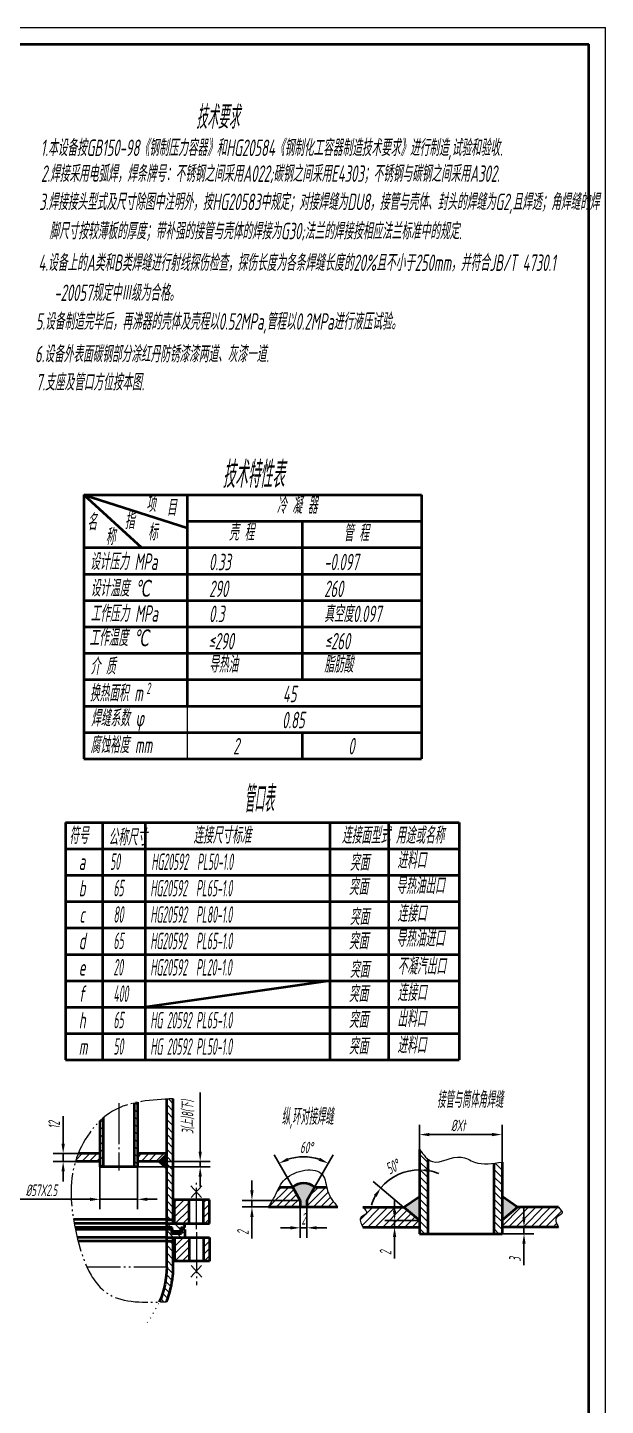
# Model space of a CAD drawing. Header units: millimetres. Extents: x 0 to 420, y 0 to 735.
# Drawn here: x 244.8 to 420, y 317.9 to 735.4 of the extents above; entities that cross this region are included whole.
import ezdxf

# ---------------------------------------------------------------- set-up
doc = ezdxf.new("R2010")
doc.units = ezdxf.units.MM
doc.linetypes.add('CENTER', pattern=[1.5, 1.25, -0.1, 0.05, -0.1])
doc.linetypes.add('DIVIDE', pattern=[1.4, 1, -0.1, 0.05, -0.1, 0.05, -0.1])
for name, color, linetype in [('CEN', 1, 'CENTER'), ('CUT', 1, 'Continuous'), ('DIM', 3, 'Continuous'), ('DOT', 4, 'DIVIDE'), ('PART', 254, 'Continuous'), ('TXT', 21, 'Continuous')]:
    doc.layers.add(name, color=color, linetype=linetype)
doc.layers.add('HATCH', color=4, linetype='Continuous', lineweight=15)
doc.styles.add('HZ', font='gbeitc.shx', dxfattribs={"width": 0.65, "bigfont": 'gbcbig.shx'})
doc.dimstyles.new('hz', dxfattribs={"dimtxt": 3.5, "dimasz": 3, "dimexe": 3, "dimexo": 0, "dimgap": 1, "dimtad": 1, "dimdec": 4, "dimzin": 0, "dimdsep": 46, "dimtxsty": 'HZ', "dimcen": 0, "dimadec": 0, "dimazin": 0, "dimtfac": 1, "dimtdec": 4, "dimtmove": 0, "dimatfit": 0, "dimfxl": 0, "dimtolj": 1, "dimtzin": 0, "dimarcsym": 0})
pattern_1 = [(45, (11.0881, 92.3048), (-1.122532, 1.122532), [])]
pattern_2 = [(135, (11.0881, 92.3048), (-1.122532, -1.122532), [])]

# ---------------------------------------------------------------- blocks, each defined once
blk = doc.blocks.new('*D18')
at = {"layer": 'Defpoints', "color": 0}
for p in [(260.16, 394.24), (255.59, 391.84), (260.16, 391.84)]:
    blk.add_point(p, dxfattribs=at)
at = {"layer": 'DIM', "color": 0, "lineweight": -2}
for p, q in [((255.59, 397.24), (255.59, 405.6)), ((260.16, 394.24), (252.59, 394.24)), ((255.59, 391.84), (255.59, 394.24)), ((260.16, 391.84), (252.59, 391.84)), ((255.59, 388.84), (255.59, 385.84))]:
    blk.add_line(p, q, dxfattribs=at)
at = {"layer": 'DIM', "color": 0}
for points in [[(255.09, 397.24), (256.09, 397.24), (255.59, 394.24)], [(255.09, 388.84), (256.09, 388.84), (255.59, 391.84)]]:
    blk.add_solid(points, dxfattribs=at)
at = {"layer": 'DIM', "color": 0, "lineweight": 18, "insert": (252.84, 402.92), "char_height": 3.5, "attachment_point": 5, "rotation": 90, "style": 'HZ'}
blk.add_mtext('\\A1;12', dxfattribs=at)
blk = doc.blocks.new('*D19')
at = {"layer": 'Defpoints', "color": 0}
for p in [(266.73, 390.24), (278.13, 390.24), (278.13, 380.4)]:
    blk.add_point(p, dxfattribs=at)
at = {"layer": 'DIM', "color": 0, "lineweight": -2}
for p, q in [((266.73, 390.24), (266.73, 377.4)), ((278.13, 390.24), (278.13, 377.4)), ((263.73, 380.4), (241.37, 380.4)), ((278.13, 380.4), (266.73, 380.4)), ((281.13, 380.4), (284.13, 380.4))]:
    blk.add_line(p, q, dxfattribs=at)
at = {"layer": 'DIM', "color": 0}
for points in [[(263.73, 380.9), (263.73, 379.9), (266.73, 380.4)], [(281.13, 380.9), (281.13, 379.9), (278.13, 380.4)]]:
    blk.add_solid(points, dxfattribs=at)
at = {"layer": 'DIM', "color": 0, "lineweight": 18, "insert": (249.03, 383.15), "char_height": 3.5, "attachment_point": 5, "style": 'HZ'}
blk.add_mtext('\\A1;%%C57X2.5', dxfattribs=at)
blk = doc.blocks.new('*D20')
at = {"layer": 'Defpoints', "color": 0}
for p in [(278.13, 390.24), (280.25, 391.84), (297.14, 390.24)]:
    blk.add_point(p, dxfattribs=at)
at = {"layer": 'DIM', "color": 0, "lineweight": -2}
for p, q in [((297.14, 394.84), (297.14, 412.79)), ((278.13, 390.24), (300.14, 390.24)), ((280.25, 391.84), (300.14, 391.84)), ((297.14, 390.24), (297.14, 391.84)), ((297.14, 387.24), (297.14, 384.24))]:
    blk.add_line(p, q, dxfattribs=at)
at = {"layer": 'DIM', "color": 0}
for points in [[(296.64, 394.84), (297.64, 394.84), (297.14, 391.84)], [(296.64, 387.24), (297.64, 387.24), (297.14, 390.24)]]:
    blk.add_solid(points, dxfattribs=at)
at = {"layer": 'DIM', "color": 0, "lineweight": 18, "insert": (293.48, 405.32), "char_height": 3.5, "attachment_point": 5, "rotation": 90, "style": 'HZ'}
blk.add_mtext('\\A1;3(上)8(下)', dxfattribs=at)
blk = doc.blocks.new('*D21')
at = {"layer": 'Defpoints', "color": 0}
for p in [(327.49, 380.08), (312.82, 378.08), (317.87, 378.08)]:
    blk.add_point(p, dxfattribs=at)
at = {"layer": 'DIM', "color": 0, "lineweight": -2}
for p, q in [((312.82, 383.08), (312.82, 386.08)), ((327.49, 380.08), (309.82, 380.08)), ((312.82, 380.08), (312.82, 378.08)), ((317.87, 378.08), (309.82, 378.08)), ((312.82, 375.08), (312.82, 368.57))]:
    blk.add_line(p, q, dxfattribs=at)
at = {"layer": 'DIM', "color": 0}
for points in [[(312.32, 383.08), (313.32, 383.08), (312.82, 380.08)], [(312.32, 375.08), (313.32, 375.08), (312.82, 378.08)]]:
    blk.add_solid(points, dxfattribs=at)
at = {"layer": 'DIM', "color": 0, "lineweight": 18, "insert": (310.07, 370.33), "char_height": 3.5, "attachment_point": 5, "rotation": 90, "style": 'HZ'}
blk.add_mtext('\\A1;2', dxfattribs=at)
blk = doc.blocks.new('*D22')
at = {"layer": 'Defpoints', "color": 0}
for p in [(327.49, 378.08), (329.49, 378.08), (329.49, 371.77)]:
    blk.add_point(p, dxfattribs=at)
at = {"layer": 'DIM', "color": 0, "lineweight": -2}
for p, q in [((327.49, 378.08), (327.49, 368.77)), ((329.49, 378.08), (329.49, 368.77)), ((324.49, 371.77), (321.49, 371.77)), ((327.49, 371.77), (329.49, 371.77)), ((332.49, 371.77), (335.49, 371.77))]:
    blk.add_line(p, q, dxfattribs=at)
at = {"layer": 'DIM', "color": 0}
for points in [[(324.49, 372.27), (324.49, 371.27), (327.49, 371.77)], [(332.49, 372.27), (332.49, 371.27), (329.49, 371.77)]]:
    blk.add_solid(points, dxfattribs=at)
at = {"layer": 'DIM', "color": 0, "lineweight": 18, "insert": (328.49, 374.52), "char_height": 3.5, "attachment_point": 5, "style": 'HZ'}
blk.add_mtext('\\A1;2', dxfattribs=at)
blk = doc.blocks.new('*D23')
at = {"layer": 'Defpoints', "color": 0}
for p in [(325.9, 393.07), (325.18, 384.08), (327.49, 380.08), (329.49, 380.08), (331.8, 384.08)]:
    blk.add_point(p, dxfattribs=at)
at = {"layer": 'DIM', "color": 0, "lineweight": -2}
for p, q in [((325.18, 384.08), (319.52, 393.9)), ((331.8, 384.08), (337.47, 393.9))]:
    blk.add_line(p, q, dxfattribs=at)
blk.add_arc((328.49, 378.35), 14.95, 71.5171, 108.4829, dxfattribs=at)
at = {"layer": 'DIM', "color": 0}
for points in [[(323.96, 392.07), (323.55, 392.99), (321.02, 391.3)], [(333.44, 392.99), (333.03, 392.07), (335.97, 391.3)]]:
    blk.add_solid(points, dxfattribs=at)
at = {"layer": 'DIM', "color": 0, "lineweight": 18, "insert": (329.38, 396.13), "char_height": 3.5, "attachment_point": 5, "rotation": 357.152, "style": 'HZ'}
blk.add_mtext('\\A1;60°', dxfattribs=at)
blk = doc.blocks.new('*D24')
at = {"layer": 'Defpoints', "color": 0}
for p in [(356.07, 371.97), (363.65, 374.01), (363.65, 371.97)]:
    blk.add_point(p, dxfattribs=at)
at = {"layer": 'DIM', "color": 0, "lineweight": -2}
for p, q in [((356.07, 377.01), (356.07, 380.01)), ((363.65, 374.01), (353.07, 374.01)), ((363.65, 371.97), (353.07, 371.97)), ((356.07, 374.01), (356.07, 371.97)), ((356.07, 368.97), (356.07, 362.46))]:
    blk.add_line(p, q, dxfattribs=at)
at = {"layer": 'DIM', "color": 0}
for points in [[(355.57, 377.01), (356.57, 377.01), (356.07, 374.01)], [(355.57, 368.97), (356.57, 368.97), (356.07, 371.97)]]:
    blk.add_solid(points, dxfattribs=at)
at = {"layer": 'DIM', "color": 0, "lineweight": 18, "insert": (353.32, 364.22), "char_height": 3.5, "attachment_point": 5, "rotation": 90, "style": 'HZ'}
blk.add_mtext('\\A1;2', dxfattribs=at)
blk = doc.blocks.new('*D25')
at = {"layer": 'Defpoints', "color": 0}
for p in [(388.65, 371.97), (388.65, 369.97), (395.3, 369.97)]:
    blk.add_point(p, dxfattribs=at)
at = {"layer": 'DIM', "color": 0, "lineweight": -2}
for p, q in [((395.3, 374.97), (395.3, 377.97)), ((388.65, 371.97), (398.3, 371.97)), ((395.3, 371.97), (395.3, 369.97)), ((388.65, 369.97), (398.3, 369.97)), ((395.3, 366.97), (395.3, 360.46))]:
    blk.add_line(p, q, dxfattribs=at)
at = {"layer": 'DIM', "color": 0}
for points in [[(394.8, 374.97), (395.8, 374.97), (395.3, 371.97)], [(394.8, 366.97), (395.8, 366.97), (395.3, 369.97)]]:
    blk.add_solid(points, dxfattribs=at)
at = {"layer": 'DIM', "color": 0, "lineweight": 18, "insert": (392.55, 362.22), "char_height": 3.5, "attachment_point": 5, "rotation": 90, "style": 'HZ'}
blk.add_mtext('\\A1;3', dxfattribs=at)
blk = doc.blocks.new('*D26')
at = {"layer": 'Defpoints', "color": 0}
for p in [(363.65, 395.51), (359.25, 388.7), (358.92, 377.97), (363.72, 373.95), (363.65, 369.97)]:
    blk.add_point(p, dxfattribs=at)
at = {"layer": 'DIM', "color": 0, "lineweight": -2}
blk.add_line((358.92, 377.97), (349.6, 385.8), dxfattribs=at)
for start, end in [(90, 140), (67.5505, 78.7753), (151.2247, 162.4495)]:
    blk.add_arc((363.65, 374.01), 15.34, start, end, dxfattribs=at)
at = {"layer": 'DIM', "color": 0}
for points in [[(366.58, 388.56), (366.68, 389.55), (363.65, 389.35)], [(349.79, 381.68), (350.62, 381.11), (351.9, 383.87)]]:
    blk.add_solid(points, dxfattribs=at)
at = {"layer": 'DIM', "color": 0, "lineweight": 18, "insert": (355.51, 390.27), "char_height": 3.5, "attachment_point": 5, "rotation": 26.5784, "style": 'HZ'}
blk.add_mtext('\\A1;50°', dxfattribs=at)
blk = doc.blocks.new('*D27')
at = {"layer": 'Defpoints', "color": 0}
for p in [(388.65, 400.02), (363.65, 395.51), (388.65, 391.69)]:
    blk.add_point(p, dxfattribs=at)
at = {"layer": 'DIM', "color": 0, "lineweight": -2}
for p, q in [((363.65, 395.51), (363.65, 403.02)), ((388.65, 391.69), (388.65, 403.02)), ((366.65, 400.02), (385.65, 400.02))]:
    blk.add_line(p, q, dxfattribs=at)
at = {"layer": 'DIM', "color": 0}
for points in [[(366.65, 400.52), (366.65, 399.52), (363.65, 400.02)], [(385.65, 400.52), (385.65, 399.52), (388.65, 400.02)]]:
    blk.add_solid(points, dxfattribs=at)
at = {"layer": 'DIM', "color": 0, "lineweight": 18, "insert": (375.41, 402.77), "char_height": 3.5, "attachment_point": 5, "style": 'HZ'}
blk.add_mtext('\\A1;%%CXt', dxfattribs=at)

msp = doc.modelspace()

# ---------------------------------------------------------------- hatches: boundary and pattern name
at = {"layer": 'DIM', "lineweight": 18}
h = msp.add_hatch(dxfattribs=at)
h.set_pattern_fill('ANSI31', color=256, scale=0.5, angle=90, style=0)
h.set_pattern_definition(pattern_2)
edge = h.paths.add_edge_path()
edge.add_spline(control_points=[(267.72534, 405.05823), (267.38466, 404.76725), (267.05122, 404.46465), (266.72534, 404.15138)], knot_values=[11.161297457, 11.161297457, 11.161297457, 11.161297457, 11.830514466, 11.830514466, 11.830514466, 11.830514466], degree=3, periodic=0)
edge.add_line((266.72534, 404.15138), (266.72534, 390.2406))
edge.add_line((266.72534, 390.2406), (267.72534, 390.2406))
edge.add_line((267.72534, 390.2406), (267.72534, 405.05823))
edge = h.paths.add_edge_path()
edge.add_spline(control_points=[(278.12534, 409.82912), (277.78982, 409.76308), (277.45642, 409.69235), (277.12534, 409.61648)], knot_values=[5.288762696, 5.288762696, 5.288762696, 5.288762696, 5.800830981, 5.800830981, 5.800830981, 5.800830981], degree=3, periodic=0)
edge.add_line((277.12534, 409.61648), (277.12534, 390.2406))
edge.add_line((277.12534, 390.2406), (278.12534, 390.2406))
edge.add_line((278.12534, 390.2406), (278.12534, 409.82912))
h = msp.add_hatch(dxfattribs=at)
h.set_pattern_fill('ANSI31', color=256, scale=0.5, style=0)
h.set_pattern_definition(pattern_1)
edge = h.paths.add_edge_path()
edge.add_line((266.72534, 394.2406), (260.16045, 394.2406))
edge.add_spline(control_points=[(260.16045, 394.2406), (259.83992, 393.44643), (259.55509, 392.64433), (259.30801, 391.8406)], knot_values=[17.626800349, 17.626800349, 17.626800349, 17.626800349, 18.876318129, 18.876318129, 18.876318129, 18.876318129], degree=3, periodic=0)
edge.add_line((259.30801, 391.8406), (266.72534, 391.8406))
edge.add_line((266.72534, 391.8406), (266.72534, 394.2406))
h.paths.add_polyline_path([(286.97381, 394.2406), (278.12534, 394.2406), (278.12534, 391.8406), (284.42034, 391.8406)])
msp.add_hatch(color=256, dxfattribs=at).paths.add_polyline_path([(286.97381, 394.2406), (284.42034, 391.8406), (286.97381, 389.4406)])
h = msp.add_hatch(dxfattribs=at)
h.set_pattern_fill('ANSI31', color=256, scale=0.5, angle=90, style=0)
h.set_pattern_definition(pattern_2)
h.paths.add_polyline_path([(292.47381, 373.0406), (286.97381, 373.0406), (286.97381, 371.8406), (288.67381, 371.8406), (288.67381, 370.6406), (291.27381, 370.6406), (291.27381, 371.8406), (292.47381, 371.8406)])
h.paths.add_polyline_path([(292.47381, 371.2406), (291.47381, 371.2406), (291.47381, 370.0406), (288.47381, 370.0406), (288.47381, 371.2406), (286.97381, 371.2406), (286.97381, 368.8406), (292.47381, 368.8406)])
at = {"layer": 'HATCH', "lineweight": 18}
h = msp.add_hatch(dxfattribs=at)
h.set_pattern_fill('ANSI31', color=256, scale=0.5, angle=90, style=0)
h.set_pattern_definition(pattern_2)
edge = h.paths.add_edge_path()
edge.add_line((288.97381, 399.3156), (288.97381, 410.87432))
edge.add_spline(control_points=[(288.97381, 410.87432), (288.3067, 410.84151), (287.63959, 410.80869), (286.97381, 410.77293)], knot_values=[0, 0, 0, 0, 0.955746988, 0.955746988, 0.955746988, 0.955746988], degree=3, periodic=0)
edge.add_line((286.97381, 410.77293), (286.97381, 399.3156))
edge.add_line((286.97381, 399.3156), (286.97381, 374.25455))
edge.add_line((286.97381, 374.25455), (288.97381, 374.25455))
edge.add_line((288.97381, 374.25455), (288.97381, 399.3156))
edge = h.paths.add_edge_path()
edge.add_line((288.97381, 367.76952), (286.97381, 367.76952))
edge.add_line((286.97381, 367.76952), (286.97381, 359.84053))
edge.add_ellipse((206.97381, 359.84053), major_axis=(-80, 0), ratio=0.5625, start_angle=166.4336379, end_angle=180, ccw=False)
edge.add_spline(control_points=[(284.74172, 349.28481), (285.47151, 349.30842), (286.20402, 349.33642), (286.93654, 349.36443)], knot_values=[48.037200838, 48.037200838, 48.037200838, 48.037200838, 49.036106826, 49.036106826, 49.036106826, 49.036106826], degree=3, periodic=0)
edge.add_spline(control_points=[(286.93654, 349.36443), (287.95332, 351.94531), (288.59855, 354.59013), (288.93291, 358.11495), (288.97381, 358.97774), (288.97381, 359.84053)], knot_values=[2.923356167, 2.923356167, 2.923356167, 2.923356167, 3.088285351, 3.088285351, 3.141592654, 3.141592654, 3.141592654, 3.141592654], degree=3, periodic=0)
edge.add_line((288.97381, 359.84053), (288.97381, 367.76952))
h = msp.add_hatch(dxfattribs=at)
h.set_pattern_fill('ANSI31', color=256, scale=0.5, angle=90, style=0)
h.set_pattern_definition([(135, (6.5113, 93.373), (-1.122532, -1.122532), [])])
edge = h.paths.add_edge_path()
edge.add_spline(control_points=[(366.14718, 392.57919), (365.24737, 393.31378), (364.44728, 394.41282), (363.64718, 395.51187)], knot_values=[0, 0, 0, 0, 3.620040059, 3.620040059, 3.620040059, 3.620040059], degree=3, periodic=0)
edge.add_line((363.64718, 395.51187), (363.64718, 369.97488))
edge.add_line((363.64718, 369.97488), (366.14718, 369.97488))
edge.add_line((366.14718, 369.97488), (366.14718, 392.57919))
edge = h.paths.add_edge_path()
edge.add_spline(control_points=[(388.64718, 391.68753), (387.81177, 391.55201), (386.97636, 391.4165), (386.14718, 391.31586)], knot_values=[24.434085935, 24.434085935, 24.434085935, 24.434085935, 26.86763948, 26.86763948, 26.86763948, 26.86763948], degree=3, periodic=0)
edge.add_line((386.14718, 391.31586), (386.14718, 369.97488))
edge.add_line((386.14718, 369.97488), (388.64718, 369.97488))
edge.add_line((388.64718, 369.97488), (388.64718, 391.68753))
msp.add_hatch(color=256, dxfattribs=at).paths.add_polyline_path([(331.80212, 384.08405, 0.371693823), (325.18332, 384.08405), (327.49272, 380.08405), (327.49272, 378.08405), (329.49272, 378.08405), (329.49272, 380.08405)])
h = msp.add_hatch(dxfattribs=at)
h.set_pattern_fill('ANSI31', color=256, scale=0.5, style=0)
h.set_pattern_definition(pattern_1)
h.paths.add_polyline_path([(293.77381, 380.2406), (289.37381, 380.2406), (289.37381, 373.0406), (293.77381, 373.0406)])
h.paths.add_polyline_path([(299.97381, 380.2406), (298.17381, 380.2406), (298.17381, 373.0406), (299.97381, 373.0406)])
h.paths.add_polyline_path([(293.77381, 368.8406), (289.37381, 368.8406), (289.37381, 361.6406), (293.77381, 361.6406)])
h.paths.add_polyline_path([(299.97381, 368.8406), (298.17381, 368.8406), (298.17381, 361.6406), (299.97381, 361.6406)])
h = msp.add_hatch(dxfattribs=at)
h.set_pattern_fill('ANSI31', color=256, scale=0.5, style=0)
h.set_pattern_definition([(45, (16.1336, 91.9487), (-1.122532, 1.122532), [])])
edge = h.paths.add_edge_path()
edge.add_line((325.18332, 384.08405), (321.09887, 384.08405))
edge.add_spline(control_points=[(321.09887, 384.08405), (320.65349, 383.254), (319.75942, 381.17157), (318.56965, 379.22275), (317.87445, 378.08405)], knot_values=[0, 0, 0, 0, 2.838806012, 6.829092132, 6.829092132, 6.829092132, 6.829092132], degree=3, periodic=0)
edge.add_line((317.87445, 378.08405), (327.49272, 378.08405))
edge.add_line((327.49272, 378.08405), (327.49272, 380.08405))
edge.add_line((327.49272, 380.08405), (325.18332, 384.08405))
edge = h.paths.add_edge_path()
edge.add_spline(control_points=[(338.81534, 378.08405), (337.60154, 379.58209), (336.15586, 381.36634), (335.55539, 383.70552), (335.46755, 384.08405)], knot_values=[25.186469493, 25.186469493, 25.186469493, 25.186469493, 30.943371577, 32.043217966, 32.043217966, 32.043217966, 32.043217966], degree=3, periodic=0)
edge.add_line((335.46755, 384.08405), (331.80212, 384.08405))
edge.add_line((331.80212, 384.08405), (329.49272, 380.08405))
edge.add_line((329.49272, 380.08405), (329.49272, 378.08405))
edge.add_line((329.49272, 378.08405), (338.81534, 378.08405))
at = {"layer": 'HATCH', "lineweight": 40}
h = msp.add_hatch(color=256, dxfattribs=at)
h.paths.add_polyline_path([(363.64718, 381.25934), (358.92134, 377.97488), (363.64718, 374.00943)])
h.paths.add_polyline_path([(393.37302, 377.97488), (388.64718, 381.25934), (388.64718, 374.00943)])
at = {"layer": 'HATCH', "lineweight": 18}
h = msp.add_hatch(dxfattribs=at)
h.set_pattern_fill('ANSI31', color=256, scale=0.5, style=0)
h.set_pattern_definition([(45, (6.5113, 93.373), (-1.122532, 1.122532), [])])
edge = h.paths.add_edge_path()
edge.add_line((358.92134, 377.97488), (346.48296, 377.97488))
edge.add_spline(control_points=[(346.48296, 377.97488), (347.13626, 377.31119), (348.40355, 376.02376), (344.90695, 375.06404), (345.8857, 373.14557), (346.48296, 371.97488)], knot_values=[0, 0, 0, 0, 2.101578583, 4.076717112, 7.168853159, 7.168853159, 7.168853159, 7.168853159], degree=3, periodic=0)
edge.add_line((346.48296, 371.97488), (363.64718, 371.97488))
edge.add_line((363.64718, 371.97488), (363.64718, 374.00943))
edge.add_line((363.64718, 374.00943), (358.92134, 377.97488))
edge = h.paths.add_edge_path()
edge.add_spline(control_points=[(405.7351, 371.97488), (405.13785, 373.14557), (404.15909, 375.06404), (407.6557, 376.02376), (406.3884, 377.31119), (405.7351, 377.97488)], knot_values=[0, 0, 0, 0, 3.092136047, 5.067274576, 7.168853159, 7.168853159, 7.168853159, 7.168853159], degree=3, periodic=0)
edge.add_line((405.7351, 377.97488), (393.37302, 377.97488))
edge.add_line((393.37302, 377.97488), (388.64718, 374.00943))
edge.add_line((388.64718, 374.00943), (388.64718, 371.97488))
edge.add_line((388.64718, 371.97488), (405.7351, 371.97488))
h = msp.add_hatch(color=256, dxfattribs=at)
h.paths.add_polyline_path([(288.97381, 374.25455), (286.97381, 374.25455), (286.97381, 373.0406), (288.97381, 373.0406)])
h.paths.add_polyline_path([(288.97381, 368.8406), (286.97381, 368.8406), (286.97381, 367.76952), (288.97381, 367.76952)])
at = {"layer": 'HATCH', "lineweight": 40}
msp.add_hatch(color=256, dxfattribs=at).paths.add_polyline_path([(291.47381, 370.6406), (288.47381, 370.6406), (288.47381, 370.0406), (291.47381, 370.0406)])

# ---------------------------------------------------------------- linework, layer by layer
at = {"layer": 'CEN', "lineweight": 15, "ltscale": 10}
for p, q in [((272.42534, 409.58135), (272.42534, 389.17735)), ((295.97381, 371.39038), (295.97381, 385.5921)), ((295.97381, 370.49082), (295.97381, 354.35313))]:
    msp.add_line(p, q, dxfattribs=at)
at = {"layer": 'CUT', "lineweight": 15}
for p, q in [((294.29539, 384.47696), (297.49861, 380.92475)), ((297.65223, 384.47696), (294.44901, 380.92475)), ((294.29539, 356.80424), (297.49861, 360.35645)), ((297.65223, 356.80424), (294.44901, 360.35645))]:
    msp.add_line(p, q, dxfattribs=at)
for points in [[(363.64718, 395.51187), (367.52044, 391.81433), (376.27763, 393.20918), (380.33893, 391.68753), (388.64718, 391.68753)], [(317.87445, 378.08405), (319.85908, 381.54579), (322.90665, 386.52834), (334.22619, 387.79375), (335.76977, 382.96937), (338.81534, 378.08405)], [(346.48296, 377.97488), (347.57766, 376.18093), (345.97597, 375.02517), (346.48296, 371.97488)], [(405.7351, 377.97488), (406.8298, 376.18093), (405.22812, 375.02517), (405.7351, 371.97488)]]:
    msp.add_spline(points, degree=3, dxfattribs=at)
at = {"layer": 'DIM', "color": 7, "lineweight": 18}
for p in [(0, 735.44506), (420, 0), (420, 0)]:
    msp.add_line(p, (420, 735.44506), dxfattribs=at)
at = {"layer": 'DIM', "lineweight": 18}
for p, q in [((293.13847, 593.85843), (293.13847, 513.85843)), ((261.81109, 545.85843), (352.35976, 545.85843)), ((261.81109, 537.85843), (352.35976, 537.85843)), ((293.13847, 521.85843), (293.13847, 513.85843)), ((286.97381, 394.2406), (284.42034, 391.8406)), ((286.97381, 389.4406), (284.42034, 391.8406))]:
    msp.add_line(p, q, dxfattribs=at)
at = {"layer": 'DOT', "lineweight": 15, "ltscale": 10}
msp.add_line((286.97381, 359.84053), (262.81743, 359.84053), dxfattribs=at)
msp.add_spline([(288.97381, 410.87432), (270.59344, 407.11581), (259.30801, 391.8406), (259.30801, 371.2406), (269.26657, 351.74743), (286.93654, 349.36443)], degree=3, dxfattribs=at)
at = {"layer": 'HATCH', "lineweight": 40}
msp.add_line((393.37302, 377.97488), (388.64718, 381.25934), dxfattribs=at)
at = {"layer": 'PART', "color": 7, "lineweight": 40}
for p in [(25, 730.44506), (415, 5)]:
    msp.add_line(p, (415, 730.44506), dxfattribs=at)
at = {"layer": 'PART', "color": 253, "lineweight": 40}
for p, q in [((261.81109, 593.85843), (364.26191, 593.85843)), ((261.81109, 593.85843), (261.81109, 513.85843)), ((261.81109, 593.85843), (279.35221, 577.85843)), ((261.81109, 593.85843), (293.13847, 583.88131)), ((293.13847, 593.85843), (293.13847, 529.85843)), ((364.26191, 593.85843), (364.26191, 513.85843)), ((293.13847, 585.85843), (364.26191, 585.85843)), ((328.04631, 585.85843), (328.04631, 537.85843)), ((261.81109, 577.85843), (364.26191, 577.85843)), ((261.81109, 569.85843), (364.26191, 569.85843)), ((261.81109, 561.85843), (364.26191, 561.85843)), ((261.81109, 553.85843), (364.26191, 553.85843)), ((261.81109, 545.85843), (364.26191, 545.85843)), ((261.81109, 537.85843), (364.26191, 537.85843)), ((261.81109, 529.85843), (364.26191, 529.85843)), ((261.81109, 521.85843), (364.26191, 521.85843)), ((328.04631, 521.85843), (328.04631, 513.85843)), ((261.81109, 513.85843), (364.26191, 513.85843)), ((256.29577, 494.62806), (375.60397, 494.62806)), ((256.29577, 494.62806), (256.29577, 422.62806)), ((267.54018, 494.62806), (267.54018, 422.62806)), ((280.49716, 494.62806), (280.49716, 422.62806)), ((336.47775, 494.62806), (336.47775, 422.62806)), ((354.22194, 494.62806), (354.22194, 422.62806)), ((375.60397, 494.62806), (375.60397, 422.62806)), ((256.29577, 486.62806), (375.60397, 486.62806)), ((256.29577, 478.62806), (375.60397, 478.62806)), ((256.29577, 470.62806), (375.60397, 470.62806)), ((256.29577, 462.62806), (375.60397, 462.62806)), ((256.29577, 454.62806), (354.22194, 454.62806)), ((256.29577, 454.62806), (375.60397, 454.62806)), ((256.29577, 446.62806), (375.60397, 446.62806)), ((336.47775, 446.62806), (280.49716, 438.62806)), ((256.29577, 438.62806), (354.22194, 438.62806)), ((256.29577, 438.62806), (375.60397, 438.62806)), ((256.29577, 430.62806), (375.60397, 430.62806)), ((256.29577, 422.62806), (375.60397, 422.62806))]:
    msp.add_line(p, q, dxfattribs=at)
at = {"layer": 'PART', "lineweight": 40, "ltscale": 10}
for p, q in [((277.12534, 409.61648), (277.12534, 390.2406)), ((278.12534, 409.82912), (278.12534, 390.2406)), ((267.72534, 405.05823), (267.72534, 390.2406)), ((266.72534, 404.15138), (266.72534, 390.2406))]:
    msp.add_line(p, q, dxfattribs=at)
at = {"layer": 'PART', "lineweight": 40}
for p, q in [((286.97381, 399.3156), (286.97381, 410.77293)), ((288.97381, 399.3156), (288.97381, 410.87432)), ((286.97381, 371.8406), (286.97381, 399.3156)), ((288.97381, 373.0406), (288.97381, 399.3156)), ((266.72534, 394.2406), (260.16045, 394.2406)), ((286.97381, 394.2406), (278.12534, 394.2406)), ((363.64718, 395.51187), (363.64718, 369.97488)), ((366.14718, 392.57919), (366.14718, 369.97488)), ((266.72534, 391.8406), (259.30801, 391.8406)), ((278.12534, 390.2406), (266.72534, 390.2406)), ((284.42034, 391.8406), (278.12534, 391.8406)), ((386.14718, 391.31586), (386.14718, 369.97488)), ((388.64718, 391.68753), (388.64718, 369.97488)), ((299.97381, 380.2406), (288.97381, 380.2406)), ((289.37381, 373.0406), (289.37381, 380.2406)), ((293.77381, 373.0406), (293.77381, 380.2406)), ((298.17381, 373.0406), (298.17381, 380.2406)), ((299.97381, 373.0406), (299.97381, 380.2406)), ((321.09887, 384.08405), (325.18332, 384.08405)), ((327.49272, 380.08405), (325.18332, 384.08405)), ((327.49272, 380.08405), (327.49272, 378.08405)), ((329.49272, 380.08405), (331.80212, 384.08405)), ((329.49272, 380.08405), (329.49272, 378.08405)), ((331.80212, 384.08405), (335.46755, 384.08405)), ((358.92134, 377.97488), (363.64718, 381.25934)), ((317.87445, 378.08405), (338.81534, 378.08405)), ((346.48296, 377.97488), (358.92134, 377.97488)), ((358.92134, 377.97488), (363.7199, 373.94841)), ((393.37302, 377.97488), (388.57446, 373.94841)), ((405.7351, 377.97488), (393.37302, 377.97488)), ((286.97381, 374.25455), (258.73575, 374.25455)), ((286.97381, 373.0406), (258.95191, 373.0406)), ((288.67381, 371.8406), (259.18494, 371.8406)), ((286.97381, 374.25455), (288.97381, 374.25455)), ((286.97381, 373.0406), (299.97381, 373.0406)), ((288.67381, 370.6406), (288.67381, 371.8406)), ((291.27381, 370.6406), (291.27381, 371.8406)), ((291.27381, 371.8406), (292.47381, 371.8406)), ((292.47381, 371.8406), (292.47381, 373.0406)), ((346.48296, 371.97488), (363.64718, 371.97488)), ((405.7351, 371.97488), (388.64718, 371.97488)), ((288.67381, 371.2406), (259.30801, 371.2406)), ((286.97381, 368.8406), (259.84351, 368.8406)), ((286.97381, 367.76952), (260.10803, 367.76952)), ((286.97381, 359.84053), (286.97381, 371.2406)), ((286.97381, 368.8406), (299.97381, 368.8406)), ((286.97381, 367.76952), (288.97381, 367.76952)), ((288.47381, 371.2406), (288.47381, 370.0406)), ((291.27381, 370.6406), (288.47381, 370.6406)), ((288.47381, 370.6406), (291.47381, 370.6406)), ((288.47381, 370.0406), (291.47381, 370.0406)), ((288.97381, 359.84053), (288.97381, 368.8406)), ((289.37381, 368.8406), (289.37381, 361.6406)), ((292.47381, 371.2406), (291.27381, 371.2406)), ((291.47381, 371.2406), (291.47381, 370.0406)), ((292.47381, 371.2406), (292.47381, 368.8406)), ((293.77381, 368.8406), (293.77381, 361.6406)), ((298.17381, 368.8406), (298.17381, 361.6406)), ((299.97381, 368.8406), (299.97381, 361.6406)), ((363.64718, 369.97488), (388.64718, 369.97488)), ((299.97381, 361.6406), (288.97381, 361.6406))]:
    msp.add_line(p, q, dxfattribs=at)
msp.add_arc((328.49272, 380.2473), 5.06683, 49.2204212, 130.7795788, dxfattribs=at)
at = {"layer": 'PART', "lineweight": 40, "extrusion": (0, 0, -1)}
msp.add_ellipse((206.97381, 359.84053), major_axis=(-80, 0), ratio=0.5625, start_param=3.141592654, end_param=3.378370339, dxfattribs=at)
at = {"layer": 'PART', "lineweight": 40}
msp.add_open_spline([(286.93654, 349.36443), (287.95332, 351.94531), (288.59855, 354.59013), (288.93291, 358.11495), (288.97381, 358.97774), (288.97381, 359.84053)], degree=3, knots=[2.9233561666, 2.9233561666, 2.9233561666, 2.9233561666, 3.0882853512, 3.0882853512, 3.1415926536, 3.1415926536, 3.1415926536, 3.1415926536], dxfattribs=at)
at = {"layer": 'TXT', "lineweight": -3}
msp.add_line((354.22194, 494.62806), (354.22194, 454.62806), dxfattribs=at)

# ---------------------------------------------------------------- texts
at = {"layer": 'DIM', "lineweight": 18, "style": 'HZ', "width": 0.5}
for s, p in [('接管与筒体角焊缝', (368.99322, 408.09918)), ('纵,环对接焊缝', (321.81653, 402.96002))]:
    msp.add_text(s, height=5, dxfattribs=at).set_placement(p)
at = {"layer": 'TXT', "lineweight": -3, "style": 'HZ'}
for s, height, width, p in [('技术要求', 7, 0.65, (295.90384, 704.796)), ('1.本设备按GB150-98《钢制压力容器》和HG20584《钢制化工容器制造技术要求》进行制造,试验和验收.', 5, 0.65, (248.77898, 696.51314)), ('2.焊接采用电弧焊，焊条牌号：不锈钢之间采用A022;碳钢之间采用E4303；不锈钢与碳钢之间采用A302.', 5, 0.65, (248.88633, 688.68323)), ('3.焊接接头型式及尺寸除图中注明外，按HG20583中规定；对接焊缝为DU8，接管与壳体、封头的焊缝为G2,且焊透；角焊缝的焊', 5, 0.65, (248.33396, 680.13913)), (' 脚尺寸按较薄板的厚度；带补强的接管与壳体的焊接为G30;法兰的焊接按相应法兰标准中的规定.', 5, 0.65, (249.63461, 671.28493)), ('4.设备上的A类和B类焊缝进行射线探伤检查，探伤长度为各条焊缝长度的20%%%且不小于250mm，并符合JB/T 4730.1', 5, 0.65, (248.08005, 661.68414)), ('-20057规定中Ⅲ级为合格。', 5, 0.65, (252.9178, 652.58455)), ('5.设备制造完毕后，再沸器的壳体及壳程以0.52MPa,管程以0.2MPa进行液压试验。', 5, 0.65, (247.26716, 643.88309)), ('6.设备外表面碳钢部分涂红丹防锈漆漆两道、灰漆一道.', 5, 0.65, (247.04569, 634.01753)), ('7.支座及管口方位按本图.', 5, 0.65, (247.34749, 625.47714)), ('技术特性表', 8, 0.65, (303.89695, 595.98754)), ('项', 5, 0.65, (280.73571, 588.61755)), ('冷 凝 器', 5, 0.65, (320.34969, 588.13135)), ('指', 5, 0.65, (274.26814, 583.48436)), ('目', 5, 0.65, (286.99115, 587.47138)), ('名', 5, 0.65, (262.88776, 583.13151)), ('标', 5, 0.65, (281.27967, 580.04214)), ('壳 程', 5, 0.65, (305.85671, 580.00146)), ('管 程', 5, 0.65, (340.63634, 579.77625)), ('称', 5, 0.65, (268.46545, 578.65317)), ('设计压力 MPa  ', 5, 0.65, (263.76046, 571.09155)), ('0.33', 5, 0.65, (299.81153, 571.00228)), ('-0.097', 5, 0.65, (334.71937, 571.00228)), ('设计温度 ℃  ', 5, 0.65, (263.92356, 563.06198)), ('290', 5, 0.65, (299.81153, 562.87631)), ('260', 5, 0.65, (334.71937, 562.87631)), ('工作压力 MPa ', 5, 0.65, (263.90827, 555.39839)), ('0.3', 5, 0.65, (299.81153, 555.29253)), ('真空度0.097', 5, 0.65, (334.71937, 555.29253)), ('工作温度 ℃   ', 5, 0.65, (263.51802, 548.0374)), ('≤290', 5, 0.65, (299.64681, 547.01397)), ('≤260', 5, 0.65, (334.89983, 547.01397)), ('介 质', 5, 0.65, (263.86435, 539.40129)), ('导热油', 5, 0.65, (299.81153, 540.00146)), ('脂肪酸', 5, 0.65, (334.71937, 540.00146)), ('换热面积 m    ', 5, 0.65, (263.68058, 531.2827)), ('2', 3.5, 0.5, (280.85705, 533.47358)), ('45', 5, 0.65, (322.21048, 531.02497)), ('焊缝系数 φ   ', 5, 0.65, (264.04087, 523.687)), ('0.85', 5, 0.65, (321.97448, 523.12267)), ('腐蚀裕度 mm ', 5, 0.65, (263.88229, 515.57305)), ('2', 5, 0.65, (307.12628, 515.19912)), ('0', 5, 0.65, (342.03413, 515.19912)), ('管口表', 8, 0.5, (310.48755, 497.6747)), ('符号', 5, 0.65, (257.41357, 488.09441)), ('公称尺寸', 5, 0.65, (269.32256, 487.59863)), ('连接尺寸标准', 5, 0.65, (295.04323, 488.1877)), ('连接面型式', 5, 0.65, (340.08161, 488.1877)), ('用途或名称', 5, 0.65, (356.46788, 488.1877)), ('50', 5, 0.5, (269.82532, 480.221)), ('HG20592  PL50-1.0', 5, 0.5, (282.33537, 480.18002)), ('突面', 5, 0.65, (342.52289, 479.94788)), ('进料口', 5, 0.65, (356.86214, 480.61276)), ('a', 5, 0.65, (260.32021, 480.1877)), ('b', 5, 0.65, (260.32021, 472.1877)), ('65', 5, 0.5, (270.82918, 472.221)), ('HG20592  PL65-1.0', 5, 0.5, (282.0217, 472.1877)), ('突面', 5, 0.65, (342.20922, 472.58242)), ('导热油出口', 5, 0.65, (356.56369, 472.95159)), ('c', 5, 0.65, (260.50671, 464.1877)), ('80', 5, 0.5, (270.82918, 464.221)), ('HG20592  PL80-1.0', 5, 0.5, (282.0217, 464.1877)), ('突面', 5, 0.65, (342.52289, 463.49312)), ('连接口', 5, 0.65, (356.95557, 464.49853)), ('d', 5, 0.65, (260.32021, 456.1877)), ('65', 5, 0.5, (270.82918, 456.221)), ('HG20592  PL65-1.0', 5, 0.5, (282.0217, 456.1877)), ('突面', 5, 0.65, (342.20922, 456.12765)), ('导热油进口', 5, 0.65, (356.56369, 456.95159)), ('e', 5, 0.65, (260.32021, 448.1877)), ('20', 5, 0.5, (270.82918, 448.221)), ('HG20592  PL20-1.0', 5, 0.5, (282.0217, 448.1877)), ('突面', 5, 0.65, (342.52289, 447.5085)), ('不凝汽出口', 5, 0.65, (356.95557, 448.49853)), ('f', 5, 0.65, (260.32021, 440.1877)), ('400', 5, 0.5, (270.82918, 440.221)), ('突面', 5, 0.65, (342.20922, 440.14303)), ('连接口', 5, 0.65, (356.95557, 440.49853)), ('h', 5, 0.65, (260.32021, 432.1877)), ('65', 5, 0.5, (270.82918, 432.221)), ('HG 20592 PL65-1.0', 5, 0.5, (282.0217, 432.1877)), ('突面', 5, 0.65, (342.20922, 432.30743)), ('出料口', 5, 0.65, (356.86214, 432.61276)), ('进料口', 5, 0.65, (356.86214, 424.61276)), ('m', 5, 0.65, (260.32021, 424.1877)), ('50', 5, 0.5, (270.82918, 424.221)), ('HG 20592 PL50-1.0', 5, 0.5, (282.0217, 424.1877)), ('突面', 5, 0.65, (342.20922, 424.30743))]:
    msp.add_text(s, height=height, dxfattribs=dict(at, width=width)).set_placement(p)

# ---------------------------------------------------------------- dimensions: what is measured, and where the dimension line sits
at = {"layer": 'DIM', "lineweight": 18}
for base, p1, p2, text, picture, middle in [((297.14177, 390.2406), (280.2544, 391.8406), (278.12534, 390.2406), '3(上)8(下)', '*D20', (297.14177, 405.3175)), ((255.59175, 391.8406), (260.16045, 394.2406), (260.16045, 391.8406), '12', '*D18', (255.59175, 402.91977)), ((312.81737, 378.08405), (327.49272, 380.08405), (317.87445, 378.08405), '2', '*D21', (312.81737, 370.32571)), ((356.06948, 371.97488), (363.64718, 374.00943), (363.64718, 371.97488), '2', '*D24', (356.06948, 364.21654)), ((395.29619, 369.97488), (388.64718, 371.97488), (388.64718, 369.97488), '3', '*D25', (395.29619, 362.21654))]:
    dim = msp.add_linear_dim(base=base, p1=p1, p2=p2, angle=90, text=text, dimstyle='hz', dxfattribs=at)
    dim.commit()
    dim.dimension.update_dxf_attribs({"geometry": picture, "text_midpoint": middle, "dimtype": 160})
for base, p1, p2, text, picture, middle in [((388.64718, 400.02088), (363.64718, 395.51187), (388.64718, 391.68753), '%%CXt', '*D27', (375.41419, 400.02088)), ((278.12534, 380.40194), (266.72534, 390.2406), (278.12534, 390.2406), '%%C57X2.5', '*D19', (249.03426, 380.40194)), ((329.49272, 371.76643), (327.49272, 378.08405), (329.49272, 378.08405), '2', '*D22', (328.49272, 371.76643))]:
    dim = msp.add_linear_dim(base=base, p1=p1, p2=p2, text=text, dimstyle='hz', dxfattribs=at)
    dim.commit()
    dim.dimension.update_dxf_attribs({"geometry": picture, "text_midpoint": middle, "dimtype": 160})
for base, line1, line2, picture, middle in [((325.89674, 393.07455), ((329.49272, 380.08405), (331.80212, 384.08405)), ((327.49272, 380.08405), (325.18332, 384.08405)), '*D23', (329.23551, 393.2832)), ((359.24826, 388.70286), ((363.64718, 395.51187), (363.64718, 369.97488)), ((358.92134, 377.97488), (363.7199, 373.94841)), '*D26', (356.78472, 387.72635))]:
    dim = msp.add_angular_dim_2l(base=base, line1=line1, line2=line2, dimstyle='hz', dxfattribs=at)
    dim.commit()
    dim.dimension.update_dxf_attribs({"geometry": picture, "text_midpoint": middle, "dimtype": 162})

doc.saveas('drawing.dxf')
